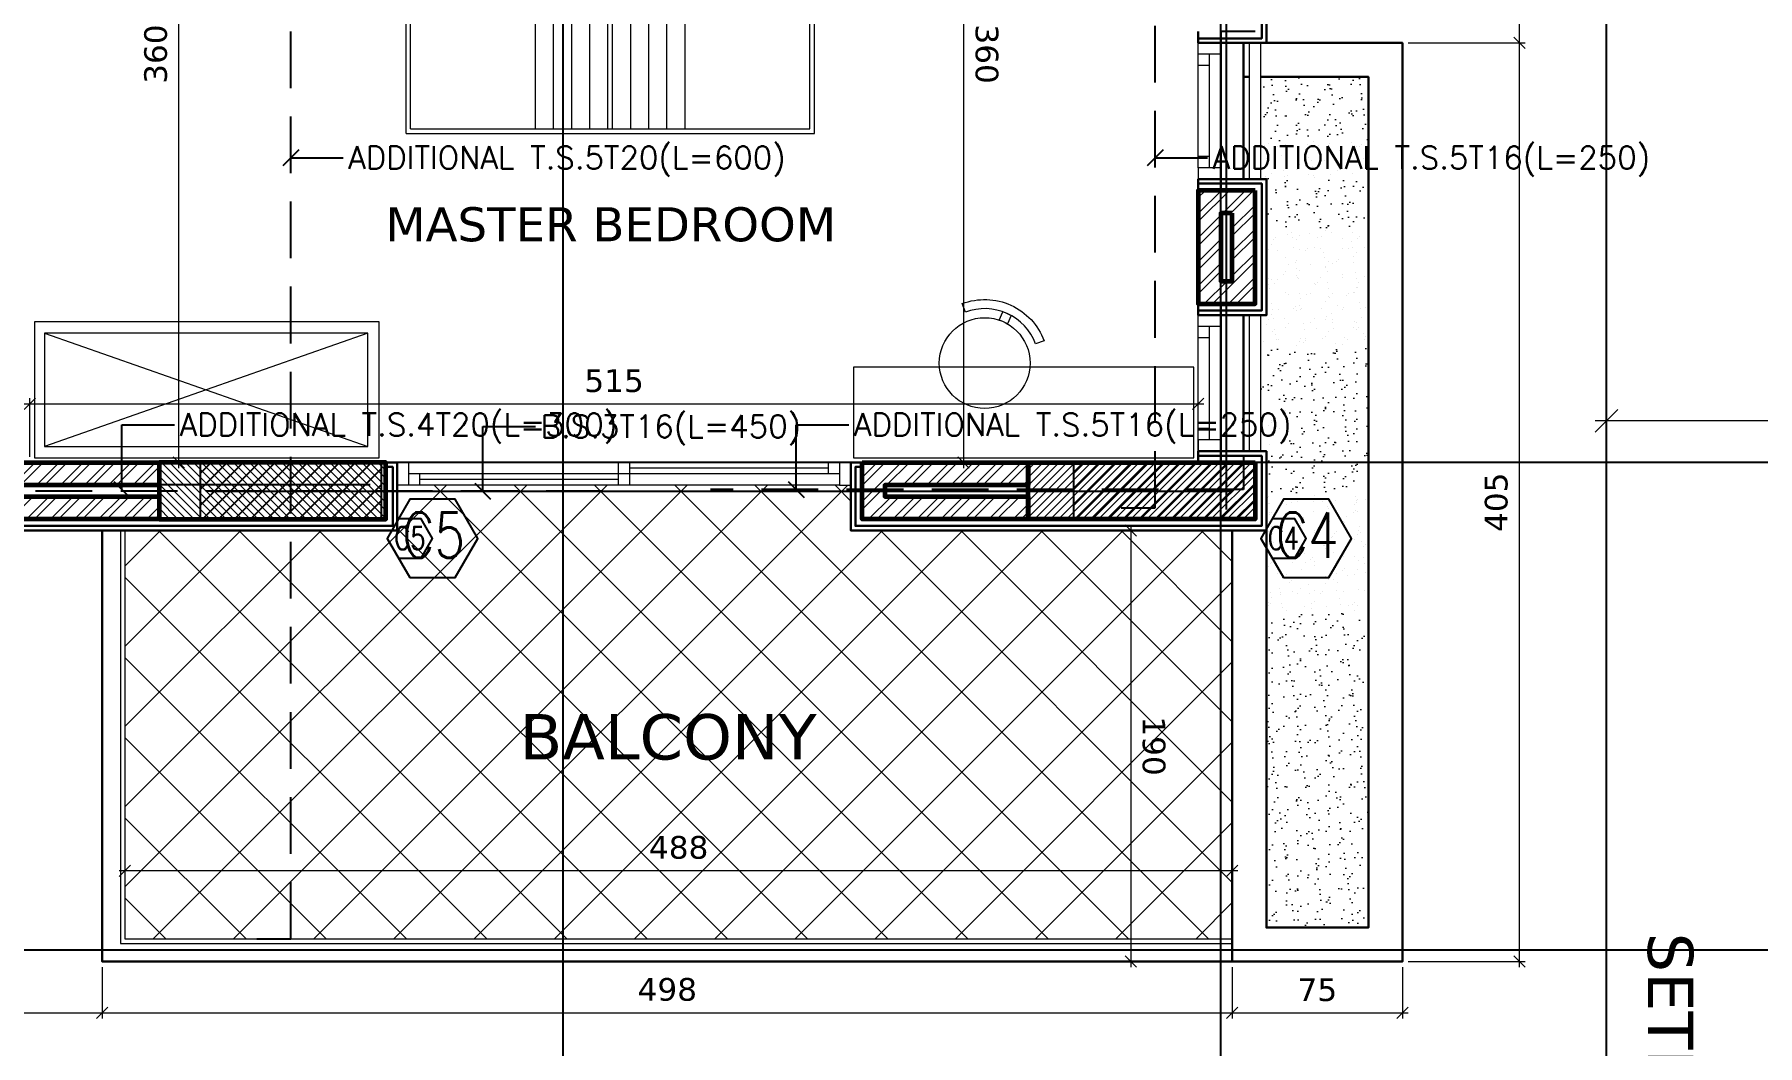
# Model space of a CAD drawing. Header units: inches. Extents: x -48 to 777, y -156 to 510.
# Drawn here: x 402.2 to 409.79, y 127.29 to 131.74 of the extents above; entities that cross this region are included whole.
import ezdxf
from ezdxf.enums import TextEntityAlignment as Align

# ---------------------------------------------------------------- set-up
doc = ezdxf.new("R2010")
doc.units = ezdxf.units.IN
doc.header["$MEASUREMENT"] = 0
doc.set_wipeout_variables(frame=1)
doc.linetypes.add('ACAD_ISO10W100', pattern=[18, 12, -3, 0, -3])
doc.linetypes.add('HIDDEN', pattern=[0.375, 0.25, -0.125])
doc.layers.get('Defpoints').update_dxf_attribs({"lineweight": 5})
for name, color, linetype, lineweight in [('A-AXIS ST', 251, 'ACAD_ISO10W100', 5), ('A-DIM', 9, 'Continuous', 5), ('A-FURN1', 211, 'Continuous', 15), ('A-HIDDEN', 254, 'HIDDEN', 5), ('A-LEVELS', 139, 'Continuous', 20), ('A-LIMIT LOT', 235, 'ACAD_ISO10W100', 20), ('A-PILLARS', 1, 'Continuous', 60), ('A-TEXT', 50, 'Continuous', 15), ('A-WALLS', 7, 'Continuous', 60), ('A-WINDOWS', 4, 'Continuous', 20), ('C-STONE', 42, 'Continuous', 30), ('C-WOOD', 28, 'Continuous', 30), ('D-GLASS', 171, 'Continuous', 20), ('D-WOOD', 32, 'Continuous', 20), ('H-GRASS', 100, 'Continuous', 5), ('H-PILLARS', 61, 'Continuous', 5), ('H-TILING', 54, 'Continuous', 5), ('H-WALLS', 51, 'Continuous', 5), ('modificat', 127, 'Continuous', 15)]:
    doc.layers.add(name, color=color, linetype=linetype, lineweight=lineweight)
doc.layers.add('HH-GREY', color=253, linetype='Continuous', lineweight=5, true_color=0x828282)
for name, color, linetype in [('pts pc', 7, 'Continuous'), ('Str-Axes', 8, 'Continuous'), ('str-col-hatch', 8, 'Continuous'), ('str-COL-TAG-100', 1, 'Continuous'), ('str-COL-TAG-50', 7, 'Continuous'), ('str-columns', 3, 'Continuous'), ('str-ground', 5, 'Continuous'), ('str-slab-bottom-reinf.', 1, 'Continuous'), ('str-slab-top', 1, 'Continuous')]:
    doc.layers.add(name, color=color, linetype=linetype)
doc.styles.add('2mm', font='simplex.shx', dxfattribs={"height": 0.5})
doc.styles.add('ROMAN', font='ROMANS.SHX')
doc.styles.add('ROMAND', font='verdana.ttf')
doc.styles.add('ROMANS', font='romans__.ttf', dxfattribs={"height": 0.14})
doc.dimstyles.new('M-1.100', dxfattribs={"dimtxt": 0.2, "dimasz": 0.1, "dimexe": 0.05, "dimexo": 0.05, "dimgap": 0.1, "dimtad": 1, "dimlfac": 100, "dimrnd": 0.5, "dimzin": 9, "dimdsep": 46, "dimtxsty": 'ROMAND', "dimblk": 'OBLIQUE', "dimcen": 1, "dimdle": 0.05, "dimclrd": 256, "dimclre": 256, "dimclrt": 2, "dimadec": 0, "dimazin": 0, "dimtfac": 0.666667, "dimtmove": 2, "dimatfit": 3, "dimfxl": 0.04, "dimtolj": 1, "dimtzin": 5, "dimlwd": -1, "dimlwe": -1, "dimarcsym": 0})
doc.dimstyles.new('M-1.50', dxfattribs={"dimtxt": 0.1, "dimasz": 0.05, "dimexe": 0.025, "dimexo": 0.025, "dimgap": 0.05, "dimtad": 1, "dimlfac": 100, "dimrnd": 0.5, "dimzin": 9, "dimdsep": 46, "dimtxsty": 'ROMAND', "dimblk": 'OBLIQUE', "dimcen": 1, "dimdle": 0.025, "dimclrd": 256, "dimclre": 256, "dimclrt": 2, "dimadec": 0, "dimazin": 0, "dimtfac": 0.666667, "dimtmove": 2, "dimatfit": 3, "dimfxl": 0.04, "dimtolj": 1, "dimtzin": 5, "dimlwd": -1, "dimlwe": -1, "dimarcsym": 0})
doc.dimstyles.new('structure', dxfattribs={"dimtxt": 0.1, "dimasz": 0.07, "dimexe": 0.18, "dimexo": 1, "dimgap": 0.05, "dimtad": 1, "dimdec": 1, "dimlfac": 100, "dimrnd": 0.5, "dimdsep": 46, "dimtxsty": 'ROMAN', "dimblk1": 'OBLIQUE', "dimblk2": 'OBLIQUE', "dimsah": 1, "dimcen": 0.009, "dimse1": 1, "dimse2": 1, "dimclrd": 4, "dimclre": 9, "dimclrt": 1, "dimadec": 0, "dimazin": 0, "dimtfac": 0.066667, "dimtdec": 1, "dimtix": 1, "dimtmove": 2, "dimatfit": 3, "dimldrblk": 'OBLIQUE', "dimfxl": 0.18, "dimtolj": 1, "dimarcsym": 0})
pattern_1 = [(45, (-242.49175, -175.21088), (-0.0530330086, 0.0530330086), []), (45, (-242.4564, -175.21088), (-0.0530330086, 0.0530330086), [])]

# ---------------------------------------------------------------- blocks, each defined once
blk = doc.blocks.new('gfhnjmfg')
at = {"layer": 'A-FURN1'}
for p, q in [((607.6797, 381.8429), (605.5797, 381.8429)), ((605.5797, 380.0429), (605.5797, 381.8429)), ((606.1497, 381.2729), (606.5997, 381.8229)), ((607.6597, 381.8229), (606.5997, 381.8229)), ((607.6597, 380.0629), (607.6597, 381.8229)), ((607.6797, 380.0429), (607.6797, 381.8429)), ((605.7147, 381.7429), (606.1147, 381.7429)), ((605.7147, 380.1429), (605.7147, 381.7429)), ((606.1147, 381.7429), (606.1147, 380.1429)), ((606.1497, 380.6129), (606.1497, 381.2729)), ((606.5997, 380.0629), (606.1497, 380.6129)), ((606.1147, 380.1429), (605.7147, 380.1429)), ((607.6597, 380.0629), (606.5997, 380.0629)), ((607.6797, 380.0429), (605.5797, 380.0429))]:
    blk.add_line(p, q, dxfattribs=at)
at = {"layer": 'HH-GREY'}
for p, q in [((605.5997, 380.0429), (605.5997, 381.8429)), ((605.6197, 380.0429), (605.6197, 381.8429)), ((605.6397, 380.0429), (605.6397, 381.8429)), ((605.6597, 380.0429), (605.6597, 381.8429)), ((605.6797, 380.0429), (605.6797, 381.8429)), ((606.5997, 380.0629), (606.5997, 381.8229)), ((606.6797, 380.0629), (606.6797, 381.8229)), ((606.7597, 380.0629), (606.7597, 381.8229)), ((606.8397, 380.0629), (606.8397, 381.8229)), ((606.9197, 380.0629), (606.9197, 381.8229)), ((607.6597, 381.2729), (606.1497, 381.2729)), ((607.6597, 381.1929), (606.1497, 381.1929)), ((607.6597, 381.1129), (606.1497, 381.1129)), ((607.6597, 381.0329), (606.1497, 381.0329)), ((607.6597, 380.9529), (606.1497, 380.9529)), ((607.6597, 380.9329), (606.1497, 380.9329)), ((607.6597, 380.8529), (606.1497, 380.8529)), ((607.6597, 380.7729), (606.1497, 380.7729)), ((607.6597, 380.6929), (606.1497, 380.6929)), ((607.6597, 380.6129), (606.1497, 380.6129))]:
    blk.add_line(p, q, dxfattribs=at)
blk = doc.blocks.new('*U27')
for p, q in [((50, 100), (1950, 100)), ((100, 100), (100, 50)), ((975, 0), (975, 100)), ((1025, 0), (1025, 100)), ((50, 50), (1950, 50)), ((50, 0), (1950, 0)), ((100, 75), (975, 75)), ((1025, 25), (1900, 25)), ((1900, 0), (1900, 50))]:
    blk.add_line(p, q)
for points in [[(0, 100), (50, 100), (50, 0), (0, 0)], [(2000, 100), (1950, 100), (1950, 0), (2000, 0)]]:
    blk.add_lwpolyline(points)
blk = doc.blocks.new('vnkhjghg')
at = {"extrusion": (0, 0, -1)}
for points in [[(-757.0152, 41.8368), (-757.0011, 41.7994, 0.414214), (-757.1411, 41.4902), (-757.1785, 41.4761, -0.414214)], [(-757.1426, 41.6552, -0.041739), (-757.1261, 41.6917), (-757.0895, 41.6751, 0.050126), (-757.106, 41.6387)]]:
    blk.add_lwpolyline(points, format="xyb", close=True, dxfattribs=at)
blk.add_circle((-756.9165, 41.5748), 0.2, dxfattribs=at)
blk = doc.blocks.new('*U26')
for p, q in [((50, 100), (550, 100)), ((50, 50), (550, 50)), ((50, 0), (550, 0)), ((500, 50), (500, 0))]:
    blk.add_line(p, q)
for points in [[(0, 100), (50, 100), (50, 0), (0, 0)], [(600, 100), (550, 100), (550, 0), (600, 0)], [(100, 50), (100, 0)]]:
    blk.add_lwpolyline(points)
blk = doc.blocks.new('AXIS')
at = {"layer": 'A-AXIS ST', "ltscale": 0.1}
for p, q in [((647.01853, 296.91777), (647.01853, 336.01919)), ((649.91853, 296.91777), (649.91853, 336.01919)), ((651.61853, 296.91777), (651.61853, 336.01919)), ((657.61853, 305.06777), (627.81853, 305.06777)), ((657.61853, 302.91777), (627.81853, 302.91777))]:
    blk.add_line(p, q, dxfattribs=at)
blk = doc.blocks.new('_Oblique')
at = {"color": 0, "linetype": 'ByBlock', "lineweight": -2}
blk.add_line((-0.5, -0.5), (0.5, 0.5), dxfattribs=at)
blk = doc.blocks.new('*D129')
at = {"layer": 'A-DIM', "transparency": 16777216}
for p, q in [((402.1518, 130.1154), (407.3518, 130.1154)), ((402.1768, 129.8819), (402.1768, 130.1404)), ((407.3268, 129.8819), (407.3268, 130.1404))]:
    blk.add_line(p, q, dxfattribs=at)
at = {"layer": 'Defpoints', "color": 0, "transparency": 16777216}
for p in [(407.3268, 130.1154), (402.1768, 129.8569), (407.3268, 129.8569)]:
    blk.add_point(p, dxfattribs=at)
at = {"layer": 'A-DIM', "transparency": 16777216, "xscale": 0.05, "yscale": 0.05, "zscale": 0.05}
for p, rotation in [((402.1768, 130.1154), 179.9999999996918), ((407.3268, 130.1154), 359.9999999996917)]:
    blk.add_blockref('_Oblique', p, dxfattribs=dict(at, rotation=rotation))
at = {"layer": 'A-DIM', "color": 2, "transparency": 16777216, "insert": (404.7518, 130.2166), "char_height": 0.1, "attachment_point": 5, "style": 'ROMAND'}
blk.add_mtext('\\A1;515', dxfattribs=at)
blk = doc.blocks.new('*D132')
at = {"layer": 'A-DIM', "transparency": 16777216}
for p, q in [((406.7139, 133.4569), (406.2674, 133.4569)), ((406.2924, 133.4819), (406.2924, 129.8319)), ((406.7139, 129.8569), (406.2674, 129.8569))]:
    blk.add_line(p, q, dxfattribs=at)
at = {"layer": 'Defpoints', "color": 0, "transparency": 16777216}
for p in [(406.7389, 133.4569), (406.2924, 129.8569), (406.7389, 129.8569)]:
    blk.add_point(p, dxfattribs=at)
at = {"layer": 'A-DIM', "transparency": 16777216, "xscale": 0.05, "yscale": 0.05, "zscale": 0.05}
for p, rotation in [((406.2924, 133.4569), 89.99999999907317), ((406.2924, 129.8569), 269.9999999990732)]:
    blk.add_blockref('_Oblique', p, dxfattribs=dict(at, rotation=rotation))
at = {"layer": 'A-DIM', "color": 2, "transparency": 16777216, "insert": (406.3945, 131.6569), "char_height": 0.1, "attachment_point": 5, "rotation": 270, "style": 'ROMAND'}
blk.add_mtext('\\A1;360', dxfattribs=at)
blk = doc.blocks.new('*D134')
at = {"layer": 'A-DIM', "transparency": 16777216}
for p, q in [((407.0288, 129.5819), (407.0288, 127.6319)), ((407.3916, 129.5569), (407.0038, 129.5569)), ((407.3916, 127.6569), (407.0038, 127.6569))]:
    blk.add_line(p, q, dxfattribs=at)
at = {"layer": 'Defpoints', "color": 0, "transparency": 16777216}
for p in [(407.4166, 129.5569), (407.0288, 127.6569), (407.4166, 127.6569)]:
    blk.add_point(p, dxfattribs=at)
at = {"layer": 'A-DIM', "transparency": 16777216, "xscale": 0.05, "yscale": 0.05, "zscale": 0.05}
for p, rotation in [((407.0288, 129.5569), 89.99999999824438), ((407.0288, 127.6569), 269.9999999982444)]:
    blk.add_blockref('_Oblique', p, dxfattribs=dict(at, rotation=rotation))
at = {"layer": 'A-DIM', "color": 2, "transparency": 16777216, "insert": (407.1308, 128.6069), "char_height": 0.1, "attachment_point": 5, "rotation": 270, "style": 'ROMAND'}
blk.add_mtext('\\A1;190', dxfattribs=at)
blk = doc.blocks.new('*D160')
at = {"layer": 'A-DIM', "transparency": 16777216}
blk.add_line((407.5018, 128.0569), (402.5708, 128.0569), dxfattribs=at)
at = {"layer": 'Defpoints', "color": 0, "transparency": 16777216}
for p in [(402.5958, 128.0569), (402.5958, 128.0569), (407.4768, 128.0569)]:
    blk.add_point(p, dxfattribs=at)
at = {"layer": 'A-DIM', "transparency": 16777216, "xscale": 0.05, "yscale": 0.05, "zscale": 0.05, "rotation": 180}
blk.add_blockref('_Oblique', (402.5958, 128.0569), dxfattribs=at)
at = {"layer": 'A-DIM', "transparency": 16777216, "xscale": 0.05, "yscale": 0.05, "zscale": 0.05}
blk.add_blockref('_Oblique', (407.4768, 128.0569), dxfattribs=at)
at = {"layer": 'A-DIM', "color": 2, "transparency": 16777216, "insert": (405.0363, 128.1592), "char_height": 0.1, "attachment_point": 5, "style": 'ROMAND'}
blk.add_mtext('\\A1;488', dxfattribs=at)
blk = doc.blocks.new('*D282')
at = {"layer": 'A-DIM', "transparency": 16777216}
for p, q in [((403.2518, 133.4569), (402.8086, 133.4569)), ((402.8336, 129.8319), (402.8336, 133.4819)), ((403.3784, 129.8569), (402.8086, 129.8569))]:
    blk.add_line(p, q, dxfattribs=at)
at = {"layer": 'Defpoints', "color": 0, "transparency": 16777216}
for p in [(402.8336, 133.4569), (403.2768, 133.4569), (403.4034, 129.8569)]:
    blk.add_point(p, dxfattribs=at)
at = {"layer": 'A-DIM', "transparency": 16777216, "xscale": 0.05, "yscale": 0.05, "zscale": 0.05}
for p, rotation in [((402.8336, 133.4569), 90), ((402.8336, 129.8569), 270)]:
    blk.add_blockref('_Oblique', p, dxfattribs=dict(at, rotation=rotation))
at = {"layer": 'A-DIM', "color": 2, "transparency": 16777216, "insert": (402.7315, 131.6569), "char_height": 0.1, "attachment_point": 5, "rotation": 90, "style": 'ROMAND'}
blk.add_mtext('\\A1;360', dxfattribs=at)
blk = doc.blocks.new('*D311')
at = {"layer": 'A-DIM', "transparency": 16777216}
for p, q in [((399.8578, 127.6319), (399.8578, 127.4059)), ((402.4958, 127.6319), (402.4958, 127.4059)), ((399.8328, 127.4309), (402.5208, 127.4309))]:
    blk.add_line(p, q, dxfattribs=at)
at = {"layer": 'Defpoints', "color": 0, "transparency": 16777216}
for p in [(399.8578, 127.6569), (402.4958, 127.6569), (402.4958, 127.4309)]:
    blk.add_point(p, dxfattribs=at)
at = {"layer": 'A-DIM', "transparency": 16777216, "xscale": 0.05, "yscale": 0.05, "zscale": 0.05, "rotation": 180}
blk.add_blockref('_Oblique', (399.8578, 127.4309), dxfattribs=at)
at = {"layer": 'A-DIM', "transparency": 16777216, "xscale": 0.05, "yscale": 0.05, "zscale": 0.05}
blk.add_blockref('_Oblique', (402.4958, 127.4309), dxfattribs=at)
at = {"layer": 'A-DIM', "color": 2, "transparency": 16777216, "insert": (401.1768, 127.533), "char_height": 0.1, "attachment_point": 5, "style": 'ROMAND'}
blk.add_mtext('\\A1;264', dxfattribs=at)
blk = doc.blocks.new('*D312')
at = {"layer": 'A-DIM', "transparency": 16777216}
for p, q in [((402.4958, 127.6319), (402.4958, 127.4059)), ((407.4768, 127.6319), (407.4768, 127.4059)), ((402.4708, 127.4309), (407.5018, 127.4309))]:
    blk.add_line(p, q, dxfattribs=at)
at = {"layer": 'Defpoints', "color": 0, "transparency": 16777216}
for p in [(402.4958, 127.6569), (407.4768, 127.6569), (407.4768, 127.4309)]:
    blk.add_point(p, dxfattribs=at)
at = {"layer": 'A-DIM', "transparency": 16777216, "xscale": 0.05, "yscale": 0.05, "zscale": 0.05, "rotation": 180}
blk.add_blockref('_Oblique', (402.4958, 127.4309), dxfattribs=at)
at = {"layer": 'A-DIM', "transparency": 16777216, "xscale": 0.05, "yscale": 0.05, "zscale": 0.05}
blk.add_blockref('_Oblique', (407.4768, 127.4309), dxfattribs=at)
at = {"layer": 'A-DIM', "color": 2, "transparency": 16777216, "insert": (404.9863, 127.5332), "char_height": 0.1, "attachment_point": 5, "style": 'ROMAND'}
blk.add_mtext('\\A1;498', dxfattribs=at)
blk = doc.blocks.new('*D313')
at = {"layer": 'A-DIM', "transparency": 16777216}
for p, q in [((407.4768, 127.6319), (407.4768, 127.4059)), ((408.2268, 127.6319), (408.2268, 127.4059)), ((407.4518, 127.4309), (408.2518, 127.4309))]:
    blk.add_line(p, q, dxfattribs=at)
at = {"layer": 'Defpoints', "color": 0, "transparency": 16777216}
for p in [(407.4768, 127.6569), (408.2268, 127.6569), (408.2268, 127.4309)]:
    blk.add_point(p, dxfattribs=at)
at = {"layer": 'A-DIM', "transparency": 16777216, "xscale": 0.05, "yscale": 0.05, "zscale": 0.05, "rotation": 180}
blk.add_blockref('_Oblique', (407.4768, 127.4309), dxfattribs=at)
at = {"layer": 'A-DIM', "transparency": 16777216, "xscale": 0.05, "yscale": 0.05, "zscale": 0.05}
blk.add_blockref('_Oblique', (408.2268, 127.4309), dxfattribs=at)
at = {"layer": 'A-DIM', "color": 2, "transparency": 16777216, "insert": (407.8518, 127.532), "char_height": 0.1, "attachment_point": 5, "style": 'ROMAND'}
blk.add_mtext('\\A1;75', dxfattribs=at)
blk = doc.blocks.new('*D314')
at = {"layer": 'A-DIM', "transparency": 16777216}
for p, q in [((408.2518, 131.7061), (408.7676, 131.7061)), ((408.7426, 127.6319), (408.7426, 131.7311)), ((408.2518, 127.6569), (408.7676, 127.6569))]:
    blk.add_line(p, q, dxfattribs=at)
at = {"layer": 'Defpoints', "color": 0, "transparency": 16777216}
for p in [(408.2268, 131.7061), (408.7426, 131.7061), (408.2268, 127.6569)]:
    blk.add_point(p, dxfattribs=at)
at = {"layer": 'A-DIM', "transparency": 16777216, "xscale": 0.05, "yscale": 0.05, "zscale": 0.05}
for p, rotation in [((408.7426, 131.7061), 90), ((408.7426, 127.6569), 270)]:
    blk.add_blockref('_Oblique', p, dxfattribs=dict(at, rotation=rotation))
at = {"layer": 'A-DIM', "color": 2, "transparency": 16777216, "insert": (408.6406, 129.6815), "char_height": 0.1, "attachment_point": 5, "rotation": 90, "style": 'ROMAND'}
blk.add_mtext('\\A1;405', dxfattribs=at)
blk = doc.blocks.new('*D315')
at = {"layer": 'A-DIM', "transparency": 16777216}
for p, q in [((407.7196, 135.5069), (408.7676, 135.5069)), ((408.7426, 131.6811), (408.7426, 135.5319)), ((408.2518, 131.7061), (408.7676, 131.7061))]:
    blk.add_line(p, q, dxfattribs=at)
at = {"layer": 'Defpoints', "color": 0, "transparency": 16777216}
for p in [(407.6946, 135.5069), (408.7426, 135.5069), (408.2268, 131.7061)]:
    blk.add_point(p, dxfattribs=at)
at = {"layer": 'A-DIM', "transparency": 16777216, "xscale": 0.05, "yscale": 0.05, "zscale": 0.05}
for p, rotation in [((408.7426, 135.5069), 90), ((408.7426, 131.7061), 270)]:
    blk.add_blockref('_Oblique', p, dxfattribs=dict(at, rotation=rotation))
at = {"layer": 'A-DIM', "color": 2, "transparency": 16777216, "insert": (408.6404, 133.6065), "char_height": 0.1, "attachment_point": 5, "rotation": 90, "style": 'ROMAND'}
blk.add_mtext('\\A1;380', dxfattribs=at)
blk = doc.blocks.new('*D975')
at = {"layer": 'A-DIM', "transparency": 16777216}
for p, q in [((-315972.3204, -27928.4355), (-315972.3204, -27927.0179)), ((-315969.3204, -27928.4355), (-315969.3204, -27927.0179)), ((-315969.2704, -27927.0679), (-315972.3704, -27927.0679))]:
    blk.add_line(p, q, dxfattribs=at)
at = {"layer": 'Defpoints', "color": 0, "transparency": 16777216}
for p in [(-315972.3204, -27927.0679), (-315972.3204, -27928.4855), (-315969.3204, -27928.4855)]:
    blk.add_point(p, dxfattribs=at)
at = {"layer": 'A-DIM', "transparency": 16777216, "xscale": 0.1, "yscale": 0.1, "zscale": 0.1, "rotation": 180}
blk.add_blockref('_Oblique', (-315972.3204, -27927.0679), dxfattribs=at)
at = {"layer": 'A-DIM', "transparency": 16777216, "xscale": 0.1, "yscale": 0.1, "zscale": 0.1}
blk.add_blockref('_Oblique', (-315969.3204, -27927.0679), dxfattribs=at)
at = {"layer": 'A-DIM', "color": 2, "transparency": 16777216, "insert": (-315970.8204, -27926.8637), "char_height": 0.2, "attachment_point": 5, "style": 'ROMAND'}
blk.add_mtext('\\A1;300', dxfattribs=at)
blk = doc.blocks.new('tags')
at = {"layer": 'str-COL-TAG-100', "color": 2}
blk.add_lwpolyline([(0.125, -0.2616), (0.325, -0.2616), (0.425, -0.0884), (0.325, 0.0848), (0.125, 0.0848), (0.025, -0.0884)], close=True, dxfattribs=at)
at = {"layer": 'str-COL-TAG-50', "color": 2}
blk.add_lwpolyline([(0.075, -0.175), (0.175, -0.175), (0.225, -0.0884), (0.175, -0.0018), (0.075, -0.0018), (0.025, -0.0884)], close=True, dxfattribs=at)
at = {"layer": 'str-COL-TAG-100', "color": 1, "style": 'ROMANS', "width": 0.699426}
blk.add_attdef('NUMBER', text='', height=0.2, dxfattribs=at).set_placement((0.0918, -0.1741), (0.3679, -0.1741), align=Align.FIT)
at = {"layer": 'str-COL-TAG-50', "color": 1, "style": 'ROMANS', "width": 0.697102}
blk.add_attdef('NUMBER', text='', height=0.1, dxfattribs=at).set_placement((0.0562, -0.1375), (0.1938, -0.1375), align=Align.FIT)
blk = doc.blocks.new('LOT 688  TOPOGRAPHIC PLAN')
at = {"layer": 'A-LEVELS', "linetype": 'Continuous'}
for points in [[(-315979.5093, -27926.54498), (-315979.24098, -27926.50607), (-315978.98366, -27926.55534), (-315978.73556, -27926.68576), (-315978.49313, -27926.86959), (-315978.01117, -27927.28574), (-315977.76455, -27927.46215), (-315977.50946, -27927.5802), (-315977.2426, -27927.61394), (-315976.96481, -27927.56895), (-315976.39276, -27927.36561), (-315975.82575, -27927.19251), (-315975.55321, -27927.08053), (-315975.29723, -27926.9298), (-315975.06624, -27926.7423), (-315974.86866, -27926.52004), (-315974.71016, -27926.26563), (-315974.58718, -27925.98375), (-315974.42586, -27925.35813)], [(-315973.80859, -27930.42991), (-315973.37282, -27929.81165), (-315973.15746, -27929.57807), (-315972.94757, -27929.42253), (-315972.74596, -27929.3658), (-315972.55489, -27929.42407), (-315972.37302, -27929.58589), (-315972.19768, -27929.82938)]]:
    blk.add_lwpolyline(points, dxfattribs=at)
at = {"layer": 'pts pc', "linetype": 'Continuous'}
for points in [[(-315975.42011, -27926.12263), (-315976.13089, -27926.82583)], [(-315975.4239, -27926.82962), (-315976.1271, -27926.11884)], [(-315972.10526, -27926.3454), (-315972.81604, -27927.0486)], [(-315972.10905, -27927.05239), (-315972.81225, -27926.34161)], [(-315975.65538, -27927.29139), (-315976.36616, -27927.99459)], [(-315975.65917, -27927.99838), (-315976.36237, -27927.2876)], [(-315978.88609, -27928.53409), (-315979.59687, -27929.23729)], [(-315978.88988, -27929.24108), (-315979.59308, -27928.5303)]]:
    blk.add_lwpolyline(points, dxfattribs=at)
at = {"layer": 'pts pc', "color": 1, "char_height": 0.5, "attachment_point": 1, "rotation": 359.692852, "style": '2mm'}
for s, insert, width in [('\\Fsimplex.shx;\\W1.0000000000;\\T1.0000000000;\\o\\l94.303', (-315975.27417, -27926.22692), 3.0714286), ('\\Fsimplex.shx;\\W1.0000000000;\\T1.0000000000;\\o\\l93.182', (-315971.95932, -27926.44969), 2.9761905), ('\\Fsimplex.shx;\\W1.0000000000;\\T1.0000000000;\\o\\l93.830', (-315975.50944, -27927.39567), 3.0714286), ('\\Fsimplex.shx;\\W1.0000000000;\\T1.0000000000;\\o\\l93.657', (-315978.74015, -27928.63837), 3.0714286)]:
    blk.add_mtext(s, dxfattribs=dict(at, insert=insert, width=width))
at = {"linetype": 'Continuous'}
blk.add_wipeout([(-315996.80172, -27893.57917), (-315969.32038, -27896.23659), (-315969.32038, -27930.53073), (-315964.08799, -27936.87852), (-315964.6636, -27941.43051), (-315970.22923, -27937.16678), (-315985.1164, -27950.2257)], dxfattribs=at).dxf.layer = 'A-LIMIT LOT'
at = {"layer": 'A-HIDDEN', "linetype": 'ACAD_ISO10W100', "ltscale": 0.05}
blk.add_lwpolyline([(-315992.30527, -27900.52725), (-315983.21966, -27944.57125), (-315970.69258, -27933.58259), (-315972.32038, -27931.60779), (-315972.32038, -27902.3323)], close=True, dxfattribs=at)
at = {"layer": 'A-TEXT', "insert": (-315971.93834, -27929.32373, 93), "char_height": 0.2, "width": 7.1807633, "attachment_point": 1, "rotation": 270, "style": 'ROMAND'}
blk.add_mtext('SETBACK LIMIT', dxfattribs=at)
at = {"layer": 'A-DIM'}
dim = blk.add_aligned_dim(p1=(-315969.32038, -27928.48546), p2=(-315972.32038, -27928.48546), distance=-1.41759, dimstyle='M-1.100', dxfattribs=at)
dim.commit()
dim.dimension.update_dxf_attribs({"geometry": '*D975', "text_midpoint": (-315970.82038, -27926.86371)})

msp = doc.modelspace()

# ---------------------------------------------------------------- block references
at = {"layer": 'pts pc'}
msp.add_blockref('LOT 688  TOPOGRAPHIC PLAN', (316381.44716, 28057.10823), dxfattribs=at)

# ---------------------------------------------------------------- next in the draw order: hatches: boundary and pattern name
at = {"layer": 'H-GRASS'}
h = msp.add_hatch(dxfattribs=at)
h.set_pattern_fill('AR-SAND', color=256, scale=0.05, angle=270)
h.set_pattern_definition([(307.5, (-242.49175, -175.21088), (0.0963411885, 0.003149668), [0, -0.076, 0, -0.085, 0, -0.08125]), (277.5, (-242.49175, -175.21088), (0.141107303, -0.088488835), [0, -0.041, 0, -0.0685, 0, -0.02625]), (237.5, (-242.49175, -175.14938), (0.000282953, -0.155707093), [0, -0.025, 0, -0.09, 0, -0.1175]), (227.5, (-242.49175, -175.14938), (0.043883778, -0.15030633), [0, -0.0125, 0, -0.059, 0, -0.0675])])
h.paths.add_polyline_path([(408.07678, 131.55605), (407.60178, 131.55605), (407.60178, 131.10605), (407.62678, 131.10605), (407.62678, 130.50605), (407.60178, 130.50605), (407.60178, 129.90605), (407.62678, 129.90605), (407.62678, 129.55688), (407.62678, 127.80688), (408.07678, 127.80688)])
at = {"layer": 'H-PILLARS'}
h = msp.add_hatch(dxfattribs=at)
h.set_pattern_fill('ANSI31', color=256, scale=0.2, angle=-51.511645)
h.set_pattern_definition([(314.999999998, (-393042.839804, 494966.362857), (0.0176776695302, 0.0176776695291), [])])
h.paths.add_polyline_path([(403.7458, 129.85688), (403.7458, 129.60688), (402.7458, 129.60688), (402.7458, 129.85688)])
at = {"layer": 'H-PILLARS', "linetype": 'Continuous'}
h = msp.add_hatch(dxfattribs=at)
h.set_pattern_fill('ANSI31', color=256, scale=0.2)
h.set_pattern_definition([(45, (-143.41078, -175.21929), (-0.0176776695, 0.0176776695), [])])
h.paths.add_polyline_path([(407.57678, 129.85688), (407.57678, 129.60688), (406.57678, 129.60688), (406.57678, 129.85688)])
at = {"layer": 'H-TILING'}
h = msp.add_hatch(dxfattribs=at)
h.set_pattern_fill('ANSI37', color=256, scale=2)
h.set_pattern_definition([(45, (-143.49175, -175.21088), (-0.1767767, 0.1767767), []), (135, (-143.49175, -175.21088), (-0.1767767, -0.1767767), [])])
h.paths.add_polyline_path([(407.47678, 129.55688), (405.7958, 129.55688), (405.7958, 129.75688), (405.7458, 129.75688), (403.8458, 129.75688), (403.7958, 129.75688), (403.7958, 129.55688), (402.5958, 129.55688), (402.5958, 127.75688), (407.47678, 127.75688), (407.47678, 128.45688)])
at = {"layer": 'H-WALLS'}
h = msp.add_hatch(dxfattribs=at)
h.set_pattern_fill('ANSI32', color=256, scale=0.2)
h.set_pattern_definition(pattern_1)
h.paths.add_polyline_path([(407.47678, 130.95605), (407.42678, 130.95605), (407.42678, 130.65605), (407.47678, 130.65605)], flags=16)
h.paths.add_polyline_path([(407.57678, 131.05605), (407.32678, 131.05605), (407.32678, 130.55605), (407.57678, 130.55605)], flags=17)
h = msp.add_hatch(dxfattribs=at)
h.set_pattern_fill('ANSI32', color=256, scale=0.2)
h.set_pattern_definition(pattern_1)
h.paths.add_polyline_path([(402.7458, 129.85688), (402.7458, 129.75688), (401.67678, 129.75688), (401.67678, 129.70688), (402.7458, 129.70688), (402.7458, 129.60688), (401.57678, 129.60688), (401.57678, 129.85688)], flags=17)
h = msp.add_hatch(dxfattribs=at)
h.set_pattern_fill('ANSI32', color=256, scale=0.2)
h.set_pattern_definition(pattern_1)
h.paths.add_polyline_path([(405.8458, 129.85688), (406.57678, 129.85688), (406.57678, 129.75688), (405.9458, 129.75688), (405.9458, 129.70688), (406.57678, 129.70688), (406.57678, 129.60688), (405.8458, 129.60688)], flags=17)
at = {"layer": 'str-col-hatch'}
h = msp.add_hatch(dxfattribs=at)
h.set_pattern_fill('ANSI31', color=256, scale=0.4)
h.set_pattern_definition([(45, (-292.65302, 78.897635), (-0.035355339, 0.035355339), [])])
h.paths.add_polyline_path([(402.92678, 129.85688), (402.92678, 129.60688), (403.72678, 129.60688), (403.72678, 129.85688)])
h = msp.add_hatch(dxfattribs=at)
h.set_pattern_fill('ANSI31', color=256, scale=0.4)
h.set_pattern_definition([(45, (-288.80302, 78.897635), (-0.035355339, 0.035355339), [])])
h.paths.add_polyline_path([(406.77678, 129.85688), (406.77678, 129.60688), (407.57678, 129.60688), (407.57678, 129.85688)])

# ---------------------------------------------------------------- next in the draw order: linework, layer by layer
at = {"layer": 'A-FURN1'}
msp.add_lwpolyline([(407.30678, 129.87688), (407.30678, 130.27688), (405.80678, 130.27688), (405.80678, 129.87688)], close=True, dxfattribs=at)
at = {"layer": 'A-PILLARS'}
for points in [[(402.7458, 129.85688), (402.7458, 129.60688), (403.7458, 129.60688), (403.7458, 129.85688)], [(407.57678, 129.85688), (407.57678, 129.60688), (406.57678, 129.60688), (406.57678, 129.85688)]]:
    msp.add_lwpolyline(points, close=True, dxfattribs=at)
at = {"layer": 'A-WALLS'}
for points in [[(407.57678, 131.05605), (407.32678, 131.05605), (407.32678, 130.55605), (407.57678, 130.55605)], [(407.47678, 130.95605), (407.42678, 130.95605), (407.42678, 130.65605), (407.47678, 130.65605)]]:
    msp.add_lwpolyline(points, close=True, dxfattribs=at)
at = {"layer": 'A-WALLS', "linetype": 'Continuous'}
for points in [[(402.7458, 129.85688), (402.7458, 129.75688), (401.67678, 129.75688), (401.67678, 129.70688), (402.7458, 129.70688), (402.7458, 129.60688), (401.57678, 129.60688), (401.57678, 129.85688)], [(405.8458, 129.85688), (406.57678, 129.85688), (406.57678, 129.75688), (405.9458, 129.75688), (405.9458, 129.70688), (406.57678, 129.70688), (406.57678, 129.60688), (405.8458, 129.60688)]]:
    msp.add_lwpolyline(points, close=True, dxfattribs=at)
at = {"layer": 'C-STONE', "linetype": 'Continuous'}
for points in [[(407.32678, 135.45688), (407.32678, 135.50688), (407.62678, 135.50688), (407.62678, 131.70605), (407.32678, 131.70605), (407.32678, 131.75605)], [(407.34678, 135.45688), (407.34678, 135.48688), (407.60678, 135.48688), (407.60678, 131.72605), (407.32678, 131.72605)], [(407.32678, 130.55605), (407.32678, 130.50605), (407.62678, 130.50605), (407.62678, 131.10605), (407.32678, 131.10605), (407.32678, 131.05605)], [(407.32678, 130.52605), (407.60678, 130.52605), (407.60678, 131.08605), (407.32678, 131.08605)], [(407.32678, 129.85688), (407.32678, 129.90605), (407.62678, 129.90605), (407.62678, 129.55688), (405.7958, 129.55688), (405.7958, 129.85688), (405.8458, 129.85688)], [(407.32678, 129.88605), (407.60678, 129.88605), (407.60678, 129.57688), (405.8158, 129.57688), (405.8158, 129.83688), (405.8458, 129.83688)], [(403.7458, 129.85688), (403.7958, 129.85688), (403.7958, 129.55688), (401.52678, 129.55688), (401.52678, 129.85688), (401.57678, 129.85688)], [(403.7458, 129.83688), (403.7758, 129.83688), (403.7758, 129.57688), (401.54678, 129.57688), (401.54678, 129.83688), (401.57678, 129.83688)]]:
    msp.add_lwpolyline(points, dxfattribs=at)
at = {"layer": 'C-WOOD'}
for p, q in [((407.52678, 131.10688), (407.52678, 131.70605)), ((407.52678, 129.90688), (407.52678, 130.50605))]:
    msp.add_line(p, q, dxfattribs=at)
for points in [[(407.62678, 131.70605), (408.22678, 131.70605), (408.22678, 127.65688), (407.47678, 127.65688), (407.47678, 129.55688)], [(407.52678, 131.55605), (407.55178, 131.55605)], [(407.60178, 131.55605), (408.07678, 131.55605), (408.07678, 127.80688), (407.62678, 127.80688), (407.62678, 129.55688)], [(402.4958, 129.55688), (402.4958, 127.65688), (407.47678, 127.65688)]]:
    msp.add_lwpolyline(points, dxfattribs=at)
at = {"layer": 'D-GLASS'}
for points in [[(402.5758, 129.55688), (402.5758, 127.73688), (407.47678, 127.73688)], [(402.5958, 129.55688), (402.5958, 127.75688), (407.47678, 127.75688)]]:
    msp.add_lwpolyline(points, dxfattribs=at)
at = {"layer": 'D-WOOD'}
for p, q in [((407.55178, 131.10688), (407.55178, 131.70605)), ((407.60178, 131.10688), (407.60178, 131.70605)), ((407.55178, 129.90688), (407.55178, 130.50605)), ((407.60178, 129.90688), (407.60178, 130.50605))]:
    msp.add_line(p, q, dxfattribs=at)
at = {"layer": 'modificat'}
for p, q in [((403.66678, 130.42688), (402.24134, 129.92688)), ((402.24134, 130.42688), (403.66678, 129.92688))]:
    msp.add_line(p, q, dxfattribs=at)
for points in [[(403.71678, 130.47688), (402.19678, 130.47688), (402.19678, 129.87688), (403.71678, 129.87688)], [(403.66678, 130.42688), (402.24134, 130.42688), (402.24134, 129.92688), (403.66678, 129.92688)]]:
    msp.add_lwpolyline(points, close=True, dxfattribs=at)
at = {"layer": 'Str-Axes', "ltscale": 0.1}
for p, q in [((404.52678, 122.25688), (404.52678, 161.35831)), ((407.42678, 122.25688), (407.42678, 161.35831)), ((409.12678, 122.25688), (409.12678, 161.35831)), ((413.62657, 129.85688), (385.32678, 129.85688)), ((413.62657, 127.70688), (385.32678, 127.70688))]:
    msp.add_line(p, q, dxfattribs=at)
at = {"layer": 'str-columns'}
for points in [[(403.72678, 129.60688), (403.72678, 129.85688), (402.92678, 129.85688), (402.92678, 129.60688)], [(407.57678, 129.60688), (407.57678, 129.85688), (406.77678, 129.85688), (406.77678, 129.60688)]]:
    msp.add_lwpolyline(points, close=True, dxfattribs=at)
at = {"layer": 'str-ground'}
for points in [[(407.57678, 131.75605), (407.42678, 131.75605), (407.42678, 131.05605), (407.57678, 131.05605)], [(407.57678, 130.55605), (407.42678, 130.55605), (407.42678, 129.85688), (407.57678, 129.85688)]]:
    msp.add_lwpolyline(points, dxfattribs=at)
at = {"layer": 'str-slab-bottom-reinf.'}
for p, q in [((407.4504, 129.64993), (407.4504, 135.64993)), ((398.67681, 129.7592), (403.67681, 129.7592)), ((402.97394, 129.73027), (407.47394, 129.73027))]:
    msp.add_line(p, q, dxfattribs=at)
at = {"layer": 'str-slab-top', "linetype": 'HIDDEN'}
msp.add_line((401.82678, 129.73188), (404.82678, 129.73188), dxfattribs=at)
for points in [[(403.17678, 127.75688), (403.32678, 127.75688), (403.32678, 133.60688)], [(406.98679, 129.65688), (407.13679, 129.65688), (407.13679, 132.00688)], [(407.52678, 129.88796), (407.52678, 129.73796), (405.17678, 129.73796)]]:
    msp.add_lwpolyline(points, dxfattribs=at)

# ---------------------------------------------------------------- next in the draw order: block references
at = {"layer": 'A-DIM'}
msp.add_blockref('AXIS', (-242.49175, -175.21088), dxfattribs=at)
msp.add_blockref('AXIS', (-242.49175, -175.21088), dxfattribs=at)
at = {"layer": 'A-FURN1', "extrusion": (0, 0, -1), "xscale": -1, "rotation": 90.00000000133493}
msp.add_blockref('gfhnjmfg', (-23.79191, 738.98658), dxfattribs=at)
at = {"layer": 'A-FURN1', "xscale": -1, "rotation": 269.9999999982323}
msp.add_blockref('vnkhjghg', (364.81042, -626.62155), dxfattribs=at)
at = {"layer": 'A-WINDOWS', "xscale": -0.0009999999999906004, "yscale": 0.0009999999999906004, "zscale": 0.0009999999999906004, "rotation": 269.9999999995543}
for p in [(407.32678, 131.10605), (407.32678, 129.90605)]:
    msp.add_blockref('*U26', p, dxfattribs=at)
at = {"layer": 'A-WINDOWS', "xscale": -0.0009999999999906004, "yscale": 0.0009999999999906004, "zscale": 0.0009999999999906004}
msp.add_blockref('*U27', (405.7958, 129.75688), dxfattribs=at)
at = {"layer": 'Str-Axes'}
msp.add_blockref('AXIS', (-242.49175, -175.21088), dxfattribs=at)
at = {"layer": 'str-columns'}
ref = msp.add_blockref('tags', (403.72678, 129.61073), dxfattribs=at)
ref.add_attrib('NUMBER', 'C5', dxfattribs={"layer": 'str-COL-TAG-50', "color": 1, "height": 0.1, "style": 'ROMANS', "width": 0.63631}).set_placement((403.78297, 129.47323), (403.92056, 129.47323), align=Align.FIT)
ref.add_attrib('NUMBER', 'C5', dxfattribs={"layer": 'str-COL-TAG-100', "color": 1, "height": 0.2, "style": 'ROMANS', "width": 0.638431}).set_placement((403.81862, 129.43667), (404.09471, 129.43667), align=Align.FIT)
ref = msp.add_blockref('tags', (407.57678, 129.61073), dxfattribs=at)
ref.add_attrib('NUMBER', 'C4', dxfattribs={"layer": 'str-COL-TAG-50', "color": 1, "height": 0.1, "style": 'ROMANS', "width": 0.63631}).set_placement((407.63297, 129.47323), (407.77056, 129.47323), align=Align.FIT)
ref.add_attrib('NUMBER', 'C4', dxfattribs={"layer": 'str-COL-TAG-100', "color": 1, "height": 0.2, "style": 'ROMANS', "width": 0.638431}).set_placement((407.66862, 129.43667), (407.94471, 129.43667), align=Align.FIT)

# ---------------------------------------------------------------- next in the draw order: texts
at = {"layer": 'A-TEXT', "style": 'ROMAND'}
msp.add_text('BALCONY', height=0.2, dxfattribs=at).set_placement((404.33524, 128.54763))
at = {"layer": 'A-TEXT', "insert": (403.74321, 130.98194), "char_height": 0.15, "width": 2.3447222, "attachment_point": 1, "style": 'ROMAND'}
msp.add_mtext('MASTER BEDROOM ', dxfattribs=at)
at = {"layer": 'str-slab-bottom-reinf.', "style": 'ROMAN'}
msp.add_text('B.S.3T16(L=450)', height=0.1, dxfattribs=at).set_placement((404.42788, 129.96607))
at = {"layer": 'str-slab-top', "style": 'ROMAN'}
for s, p in [('ADDITIONAL T.S.5T20(L=600)', (403.58016, 131.1506)), ('ADDITIONAL T.S.5T16(L=250)', (407.39018, 131.1506)), ('ADDITIONAL T.S.4T20(L=300)', (402.83707, 129.97376)), ('ADDITIONAL T.S.5T16(L=250)', (405.80925, 129.97376))]:
    msp.add_text(s, height=0.1, dxfattribs=at).set_placement(p)

# ---------------------------------------------------------------- next in the draw order: dimensions: what is measured, and where the dimension line sits
at = {"layer": 'A-DIM'}
for base, p1, p2, picture, middle in [((408.74264, 135.50688), (408.22678, 131.70605), (407.69463, 135.50688), '*D315', (408.64036, 133.60647)), ((402.83356, 133.45689), (403.40343, 129.85688), (403.27681, 133.45689), '*D282', (402.73148, 131.65688)), ((408.74264, 131.70605), (408.22678, 127.65688), (408.22678, 131.70605), '*D314', (408.64059, 129.68147))]:
    dim = msp.add_linear_dim(base=base, p1=p1, p2=p2, angle=90, dimstyle='M-1.50', dxfattribs=at)
    dim.commit()
    dim.dimension.update_dxf_attribs({"geometry": picture, "text_midpoint": middle})
for p1, p2, distance, picture, middle in [((406.73885, 133.45689), (406.73885, 129.85689), -0.44644, '*D132', (406.39449, 131.65689)), ((402.17678, 129.85689), (407.32678, 129.85689), 0.25848, '*D129', (404.75178, 130.21658)), ((407.41656, 129.55689), (407.41656, 127.65689), -0.38778, '*D134', (407.13083, 128.60689))]:
    dim = msp.add_aligned_dim(p1=p1, p2=p2, distance=distance, dimstyle='M-1.50', dxfattribs=at)
    dim.commit()
    dim.dimension.update_dxf_attribs({"geometry": picture, "text_midpoint": middle})
for base, p1, p2, picture, middle in [((402.5958, 128.05689), (407.47678, 128.05689), (402.5958, 128.05689), '*D160', (405.03629, 128.15918)), ((402.495805, 127.430936), (399.857751, 127.656884), (402.495805, 127.656884), '*D311', (401.176778, 127.533017)), ((407.47678, 127.43094), (402.4958, 127.65688), (407.47678, 127.65688), '*D312', (404.98629, 127.53322)), ((408.22678, 127.43094), (407.47678, 127.65688), (408.22678, 127.65688), '*D313', (407.85178, 127.53198))]:
    dim = msp.add_linear_dim(base=base, p1=p1, p2=p2, dimstyle='M-1.50', dxfattribs=at)
    dim.commit()
    dim.dimension.update_dxf_attribs({"geometry": picture, "text_midpoint": middle})

# ---------------------------------------------------------------- next in the draw order: leaders
at = {"layer": 'str-slab-bottom-reinf.'}
msp.add_leader([(404.17249, 129.73027), (404.17249, 130.0152), (404.40542, 130.0152)], dimstyle='structure', override={"dimgap": 0.05, "dimtad": 0, "dimfxl": 0.04, "dimfxlon": 1}, dxfattribs=at)
at = {"layer": 'str-slab-top'}
for points, override in [([(403.32678, 131.19972), (403.55771, 131.19972)], {"dimgap": 0.05, "dimtad": 0}), ([(407.13679, 131.19972), (407.36772, 131.19972)], {"dimgap": 0.05, "dimtad": 0}), ([(402.58169, 129.73796), (402.58169, 130.02289), (402.81462, 130.02289)], {"dimgap": 0.05, "dimtad": 0, "dimfxl": 0.04, "dimfxlon": 1}), ([(405.55387, 129.73796), (405.55387, 130.02289), (405.78679, 130.02289)], {"dimgap": 0.05, "dimtad": 0, "dimfxl": 0.04, "dimfxlon": 1})]:
    msp.add_leader(points, dimstyle='structure', override=override, dxfattribs=at)

doc.saveas('drawing.dxf')
